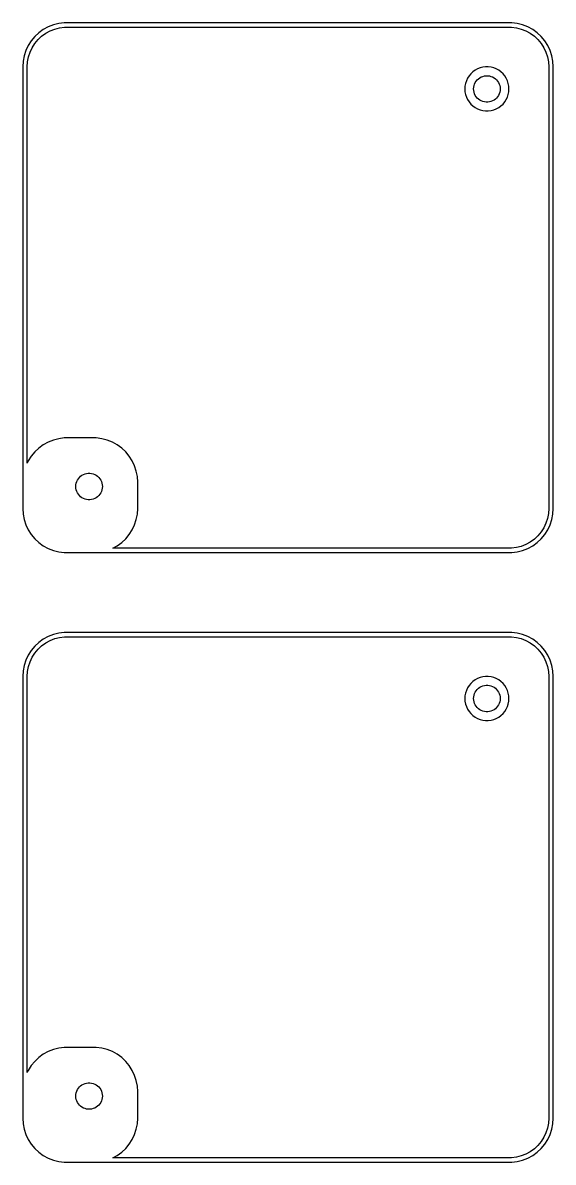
# Model space of a CAD drawing. Header units: metres. Extents: x -30 to 30, y 315 to 651.
# Drawn here: x -30 to 30, y 522 to 651 of the extents above; entities that cross this region are included whole.
import ezdxf

# ---------------------------------------------------------------- set-up
doc = ezdxf.new("R2010")
doc.units = ezdxf.units.M

msp = doc.modelspace()

# ---------------------------------------------------------------- linework, layer by layer
for p, q in [((-27.6791, 650.222), (-28.1871, 649.853)), ((-27.1289, 650.524), (-27.6791, 650.222)), ((-27.4112, 649.799), (-26.916, 650.072)), ((-26.5451, 650.755), (-27.1289, 650.524)), ((-26.916, 650.072), (-26.3906, 650.28)), ((-25.9369, 650.911), (-26.5451, 650.755)), ((-26.3906, 650.28), (-25.8432, 650.42)), ((-25.3139, 650.99), (-25.9369, 650.911)), ((-25.8432, 650.42), (-25.2825, 650.491)), ((25.3139, 650.99), (-25.3139, 650.99)), ((-25.2825, 650.491), (25.2825, 650.491)), ((25.2825, 650.491), (25.8432, 650.42)), ((25.9369, 650.911), (25.3139, 650.99)), ((25.8432, 650.42), (26.3906, 650.28)), ((26.5451, 650.755), (25.9369, 650.911)), ((26.3906, 650.28), (26.916, 650.072)), ((27.1289, 650.524), (26.5451, 650.755)), ((26.916, 650.072), (27.4112, 649.799)), ((27.6791, 650.222), (27.1289, 650.524)), ((28.1871, 649.853), (27.6791, 650.222)), ((-29.0451, 648.939), (-29.3815, 648.409)), ((-28.6448, 649.423), (-29.0451, 648.939)), ((-28.1871, 649.853), (-28.6448, 649.423)), ((-28.6406, 648.645), (-28.2803, 649.08)), ((-28.2803, 649.08), (-27.8684, 649.467)), ((-27.8684, 649.467), (-27.4112, 649.799)), ((27.4112, 649.799), (27.8684, 649.467)), ((27.8684, 649.467), (28.2803, 649.08)), ((28.6448, 649.423), (28.1871, 649.853)), ((28.2803, 649.08), (28.6406, 648.645)), ((29.0451, 648.939), (28.6448, 649.423)), ((29.3815, 648.409), (29.0451, 648.939)), ((-29.6489, 647.841), (-29.8429, 647.243)), ((-29.3815, 648.409), (-29.6489, 647.841)), ((-29.3586, 647.119), (-29.184, 647.657)), ((-29.184, 647.657), (-28.9434, 648.168)), ((-28.9434, 648.168), (-28.6406, 648.645)), ((28.6406, 648.645), (28.9434, 648.168)), ((28.9434, 648.168), (29.184, 647.657)), ((29.184, 647.657), (29.3586, 647.119)), ((29.6489, 647.841), (29.3815, 648.409)), ((29.8429, 647.243), (29.6489, 647.841)), ((-29.9606, 646.627), (-30, 646)), ((-29.8429, 647.243), (-29.9606, 646.627)), ((-29.5, 646), (-29.4645, 646.564)), ((-29.4645, 646.564), (-29.3586, 647.119)), ((29.3586, 647.119), (29.4645, 646.564)), ((29.4645, 646.564), (29.5, 646)), ((29.9606, 646.627), (29.8429, 647.243)), ((30, 646), (29.9606, 646.627)), ((-30, 646), (-30, 596)), ((-29.5, 601.157), (-29.5, 646)), ((20.4774, 644.969), (20.3092, 644.704)), ((20.6776, 645.211), (20.4774, 644.969)), ((20.9064, 645.426), (20.6776, 645.211)), ((21.1604, 645.611), (20.9064, 645.426)), ((21.4355, 645.762), (21.1604, 645.611)), ((21.7274, 645.878), (21.4355, 645.762)), ((22.0315, 645.956), (21.7274, 645.878)), ((21.8613, 644.857), (22.0365, 644.927)), ((22.343, 645.995), (22.0315, 645.956)), ((22.0365, 644.927), (22.2189, 644.973)), ((22.2189, 644.973), (22.4058, 644.997)), ((22.657, 645.995), (22.343, 645.995)), ((22.4058, 644.997), (22.5942, 644.997)), ((22.5942, 644.997), (22.7811, 644.973)), ((22.9684, 645.956), (22.657, 645.995)), ((22.7811, 644.973), (22.9635, 644.927)), ((22.9635, 644.927), (23.1387, 644.857)), ((23.2725, 645.878), (22.9684, 645.956)), ((23.5644, 645.762), (23.2725, 645.878)), ((23.8396, 645.611), (23.5644, 645.762)), ((24.0936, 645.426), (23.8396, 645.611)), ((24.3224, 645.211), (24.0936, 645.426)), ((24.5225, 644.969), (24.3224, 645.211)), ((24.6908, 644.704), (24.5225, 644.969)), ((29.5, 646), (29.5, 596)), ((30, 596), (30, 646)), ((20.0197, 643.813), (20, 643.5)), ((20.0785, 644.122), (20.0197, 643.813)), ((20.1756, 644.42), (20.0785, 644.122)), ((20.3092, 644.704), (20.1756, 644.42)), ((21, 643.5), (21.0118, 643.688)), ((21.0118, 643.688), (21.0471, 643.873)), ((21.0471, 643.873), (21.1053, 644.052)), ((21.1053, 644.052), (21.1855, 644.223)), ((21.1855, 644.223), (21.2865, 644.382)), ((21.2865, 644.382), (21.4065, 644.527)), ((21.4065, 644.527), (21.5439, 644.656)), ((21.5439, 644.656), (21.6963, 644.766)), ((21.6963, 644.766), (21.8613, 644.857)), ((23.1387, 644.857), (23.3037, 644.766)), ((23.3037, 644.766), (23.4561, 644.656)), ((23.4561, 644.656), (23.5934, 644.527)), ((23.5934, 644.527), (23.7135, 644.382)), ((23.7135, 644.382), (23.8145, 644.223)), ((23.8145, 644.223), (23.8947, 644.052)), ((23.8947, 644.052), (23.9529, 643.873)), ((23.9529, 643.873), (23.9882, 643.688)), ((23.9882, 643.688), (24, 643.5)), ((24.8244, 644.42), (24.6908, 644.704)), ((24.9214, 644.122), (24.8244, 644.42)), ((24.9803, 643.813), (24.9214, 644.122)), ((25, 643.5), (24.9803, 643.813)), ((20, 643.5), (20.0197, 643.187)), ((20.0197, 643.187), (20.0785, 642.878)), ((20.0785, 642.878), (20.1756, 642.58)), ((20.1756, 642.58), (20.3092, 642.296)), ((21.0118, 643.312), (21, 643.5)), ((21.0471, 643.127), (21.0118, 643.312)), ((21.1053, 642.948), (21.0471, 643.127)), ((21.1855, 642.777), (21.1053, 642.948)), ((21.2865, 642.618), (21.1855, 642.777)), ((21.4065, 642.473), (21.2865, 642.618)), ((21.5439, 642.344), (21.4065, 642.473)), ((21.6963, 642.234), (21.5439, 642.344)), ((23.4561, 642.344), (23.3037, 642.234)), ((23.5934, 642.473), (23.4561, 642.344)), ((23.7135, 642.618), (23.5934, 642.473)), ((23.8145, 642.777), (23.7135, 642.618)), ((23.8947, 642.948), (23.8145, 642.777)), ((23.9529, 643.127), (23.8947, 642.948)), ((23.9882, 643.312), (23.9529, 643.127)), ((24, 643.5), (23.9882, 643.312)), ((24.6908, 642.296), (24.8244, 642.58)), ((24.8244, 642.58), (24.9214, 642.878)), ((24.9214, 642.878), (24.9803, 643.187)), ((24.9803, 643.187), (25, 643.5)), ((20.3092, 642.296), (20.4774, 642.031)), ((20.4774, 642.031), (20.6776, 641.789)), ((20.6776, 641.789), (20.9064, 641.574)), ((20.9064, 641.574), (21.1604, 641.389)), ((21.1604, 641.389), (21.4355, 641.238)), ((21.4355, 641.238), (21.7274, 641.122)), ((21.8613, 642.143), (21.6963, 642.234)), ((21.7274, 641.122), (22.0315, 641.044)), ((22.0365, 642.073), (21.8613, 642.143)), ((22.0315, 641.044), (22.343, 641.005)), ((22.2189, 642.027), (22.0365, 642.073)), ((22.4058, 642.003), (22.2189, 642.027)), ((22.5942, 642.003), (22.4058, 642.003)), ((22.7811, 642.027), (22.5942, 642.003)), ((22.657, 641.005), (22.9684, 641.044)), ((22.9635, 642.073), (22.7811, 642.027)), ((23.1387, 642.143), (22.9635, 642.073)), ((22.9684, 641.044), (23.2725, 641.122)), ((23.3037, 642.234), (23.1387, 642.143)), ((23.2725, 641.122), (23.5644, 641.238)), ((23.5644, 641.238), (23.8396, 641.389)), ((23.8396, 641.389), (24.0936, 641.574)), ((24.0936, 641.574), (24.3224, 641.789)), ((24.3224, 641.789), (24.5225, 642.031)), ((24.5225, 642.031), (24.6908, 642.296)), ((22.343, 641.005), (22.657, 641.005)), ((-26.5451, 603.755), (-27.1289, 603.524)), ((-25.9369, 603.911), (-26.5451, 603.755)), ((-25.3139, 603.99), (-25.9369, 603.911)), ((-21.686, 603.99), (-25.3139, 603.99)), ((-21.0631, 603.911), (-21.686, 603.99)), ((-20.4549, 603.755), (-21.0631, 603.911)), ((-19.8711, 603.524), (-20.4549, 603.755)), ((-28.6448, 602.423), (-29.0451, 601.939)), ((-28.1871, 602.853), (-28.6448, 602.423)), ((-27.6791, 603.222), (-28.1871, 602.853)), ((-27.1289, 603.524), (-27.6791, 603.222)), ((-19.3209, 603.222), (-19.8711, 603.524)), ((-18.8129, 602.853), (-19.3209, 603.222)), ((-18.3551, 602.423), (-18.8129, 602.853)), ((-17.9549, 601.939), (-18.3551, 602.423)), ((-29.3815, 601.409), (-29.5, 601.157)), ((-29.0451, 601.939), (-29.3815, 601.409)), ((-17.6185, 601.409), (-17.9549, 601.939)), ((-17.3511, 600.841), (-17.6185, 601.409)), ((-23.4561, 599.656), (-23.3037, 599.766)), ((-23.3037, 599.766), (-23.1387, 599.857)), ((-23.1387, 599.857), (-22.9635, 599.927)), ((-22.9635, 599.927), (-22.7811, 599.973)), ((-22.7811, 599.973), (-22.5942, 599.997)), ((-22.5942, 599.997), (-22.4058, 599.997)), ((-22.4058, 599.997), (-22.2189, 599.973)), ((-22.2189, 599.973), (-22.0365, 599.927)), ((-22.0365, 599.927), (-21.8613, 599.857)), ((-21.8613, 599.857), (-21.6963, 599.766)), ((-21.6963, 599.766), (-21.5439, 599.656)), ((-17.1571, 600.243), (-17.3511, 600.841)), ((-17.0394, 599.627), (-17.1571, 600.243)), ((-24, 598.5), (-23.9882, 598.688)), ((-23.9882, 598.312), (-24, 598.5)), ((-23.9882, 598.688), (-23.9529, 598.873)), ((-23.9529, 598.873), (-23.8947, 599.052)), ((-23.8947, 599.052), (-23.8145, 599.223)), ((-23.8145, 599.223), (-23.7135, 599.382)), ((-23.7135, 599.382), (-23.5934, 599.527)), ((-23.5934, 599.527), (-23.4561, 599.656)), ((-21.5439, 599.656), (-21.4065, 599.527)), ((-21.4065, 599.527), (-21.2865, 599.382)), ((-21.2865, 599.382), (-21.1855, 599.223)), ((-21.1855, 599.223), (-21.1053, 599.052)), ((-21.1053, 599.052), (-21.0471, 598.873)), ((-21.0471, 598.873), (-21.0118, 598.688)), ((-21.0118, 598.688), (-21, 598.5)), ((-21, 598.5), (-21.0118, 598.312)), ((-17, 599), (-17.0394, 599.627)), ((-17, 596), (-17, 599)), ((-23.9529, 598.127), (-23.9882, 598.312)), ((-23.8947, 597.948), (-23.9529, 598.127)), ((-23.8145, 597.777), (-23.8947, 597.948)), ((-23.7135, 597.618), (-23.8145, 597.777)), ((-23.5934, 597.473), (-23.7135, 597.618)), ((-23.4561, 597.344), (-23.5934, 597.473)), ((-23.3037, 597.234), (-23.4561, 597.344)), ((-23.1387, 597.143), (-23.3037, 597.234)), ((-21.6963, 597.234), (-21.8613, 597.143)), ((-21.5439, 597.344), (-21.6963, 597.234)), ((-21.4065, 597.473), (-21.5439, 597.344)), ((-21.2865, 597.618), (-21.4065, 597.473)), ((-21.1855, 597.777), (-21.2865, 597.618)), ((-21.1053, 597.948), (-21.1855, 597.777)), ((-21.0471, 598.127), (-21.1053, 597.948)), ((-21.0118, 598.312), (-21.0471, 598.127)), ((-30, 596), (-29.9606, 595.373)), ((-22.9635, 597.073), (-23.1387, 597.143)), ((-22.7811, 597.027), (-22.9635, 597.073)), ((-22.5942, 597.003), (-22.7811, 597.027)), ((-22.4058, 597.003), (-22.5942, 597.003)), ((-22.2189, 597.027), (-22.4058, 597.003)), ((-22.0365, 597.073), (-22.2189, 597.027)), ((-21.8613, 597.143), (-22.0365, 597.073)), ((-17.0394, 595.373), (-17, 596)), ((29.5, 596), (29.4645, 595.436)), ((29.9606, 595.373), (30, 596)), ((-29.9606, 595.373), (-29.8429, 594.757)), ((-29.8429, 594.757), (-29.6489, 594.159)), ((-17.3511, 594.159), (-17.1571, 594.757)), ((-17.1571, 594.757), (-17.0394, 595.373)), ((29.3586, 594.881), (29.184, 594.343)), ((29.4645, 595.436), (29.3586, 594.881)), ((29.6489, 594.159), (29.8429, 594.757)), ((29.8429, 594.757), (29.9606, 595.373)), ((-29.6489, 594.159), (-29.3815, 593.591)), ((-29.3815, 593.591), (-29.0451, 593.061)), ((-17.9549, 593.061), (-17.6185, 593.591)), ((-17.6185, 593.591), (-17.3511, 594.159)), ((28.6406, 593.355), (28.2803, 592.92)), ((28.9434, 593.832), (28.6406, 593.355)), ((29.184, 594.343), (28.9434, 593.832)), ((29.0451, 593.061), (29.3815, 593.591)), ((29.3815, 593.591), (29.6489, 594.159)), ((-29.0451, 593.061), (-28.6448, 592.577)), ((-28.6448, 592.577), (-28.1871, 592.147)), ((-28.1871, 592.147), (-27.6791, 591.778)), ((-19.3209, 591.778), (-18.8129, 592.147)), ((-18.8129, 592.147), (-18.3551, 592.577)), ((-18.3551, 592.577), (-17.9549, 593.061)), ((27.4112, 592.201), (26.916, 591.928)), ((27.8684, 592.533), (27.4112, 592.201)), ((27.6791, 591.778), (28.1871, 592.147)), ((28.2803, 592.92), (27.8684, 592.533)), ((28.1871, 592.147), (28.6448, 592.577)), ((28.6448, 592.577), (29.0451, 593.061)), ((-27.6791, 591.778), (-27.1289, 591.476)), ((-27.1289, 591.476), (-26.5451, 591.245)), ((-26.5451, 591.245), (-25.9369, 591.089)), ((-25.9369, 591.089), (-25.3139, 591.01)), ((-25.3139, 591.01), (25.3139, 591.01)), ((-19.811, 591.509), (-19.3209, 591.778)), ((25.2825, 591.509), (-19.811, 591.509)), ((25.8432, 591.58), (25.2825, 591.509)), ((25.3139, 591.01), (25.9369, 591.089)), ((26.3906, 591.72), (25.8432, 591.58)), ((25.9369, 591.089), (26.5451, 591.245)), ((26.916, 591.928), (26.3906, 591.72)), ((26.5451, 591.245), (27.1289, 591.476)), ((27.1289, 591.476), (27.6791, 591.778)), ((-26.5451, 581.755), (-27.1289, 581.524)), ((-25.9369, 581.911), (-26.5451, 581.755)), ((-25.3139, 581.99), (-25.9369, 581.911)), ((25.3139, 581.99), (-25.3139, 581.99)), ((25.9369, 581.911), (25.3139, 581.99)), ((26.5451, 581.755), (25.9369, 581.911)), ((27.1289, 581.524), (26.5451, 581.755)), ((-28.6448, 580.423), (-29.0451, 579.939)), ((-28.1871, 580.853), (-28.6448, 580.423)), ((-28.2803, 580.08), (-27.8684, 580.467)), ((-27.6791, 581.222), (-28.1871, 580.853)), ((-27.8684, 580.467), (-27.4112, 580.799)), ((-27.1289, 581.524), (-27.6791, 581.222)), ((-27.4112, 580.799), (-26.916, 581.072)), ((-26.916, 581.072), (-26.3906, 581.28)), ((-26.3906, 581.28), (-25.8432, 581.42)), ((-25.8432, 581.42), (-25.2825, 581.491)), ((-25.2825, 581.491), (25.2825, 581.491)), ((25.2825, 581.491), (25.8432, 581.42)), ((25.8432, 581.42), (26.3906, 581.28)), ((26.3906, 581.28), (26.916, 581.072)), ((26.916, 581.072), (27.4112, 580.799)), ((27.6791, 581.222), (27.1289, 581.524)), ((27.4112, 580.799), (27.8684, 580.467)), ((28.1871, 580.853), (27.6791, 581.222)), ((27.8684, 580.467), (28.2803, 580.08)), ((28.6448, 580.423), (28.1871, 580.853)), ((29.0451, 579.939), (28.6448, 580.423)), ((-29.3815, 579.409), (-29.6489, 578.841)), ((-29.0451, 579.939), (-29.3815, 579.409)), ((-29.184, 578.657), (-28.9434, 579.168)), ((-28.9434, 579.168), (-28.6406, 579.645)), ((-28.6406, 579.645), (-28.2803, 580.08)), ((28.2803, 580.08), (28.6406, 579.645)), ((28.6406, 579.645), (28.9434, 579.168)), ((28.9434, 579.168), (29.184, 578.657)), ((29.3815, 579.409), (29.0451, 579.939)), ((29.6489, 578.841), (29.3815, 579.409)), ((-29.8429, 578.243), (-29.9606, 577.627)), ((-29.6489, 578.841), (-29.8429, 578.243)), ((-29.4645, 577.564), (-29.3586, 578.119)), ((-29.3586, 578.119), (-29.184, 578.657)), ((29.184, 578.657), (29.3586, 578.119)), ((29.3586, 578.119), (29.4645, 577.564)), ((29.8429, 578.243), (29.6489, 578.841)), ((29.9606, 577.627), (29.8429, 578.243)), ((-29.9606, 577.627), (-30, 577)), ((-30, 577), (-30, 527)), ((-29.5, 577), (-29.4645, 577.564)), ((-29.5, 532.157), (-29.5, 577)), ((21.1604, 576.611), (20.9064, 576.426)), ((21.4355, 576.762), (21.1604, 576.611)), ((21.7274, 576.878), (21.4355, 576.762)), ((22.0315, 576.956), (21.7274, 576.878)), ((22.343, 576.995), (22.0315, 576.956)), ((22.657, 576.995), (22.343, 576.995)), ((22.9684, 576.956), (22.657, 576.995)), ((23.2725, 576.878), (22.9684, 576.956)), ((23.5644, 576.762), (23.2725, 576.878)), ((23.8396, 576.611), (23.5644, 576.762)), ((24.0936, 576.426), (23.8396, 576.611)), ((29.4645, 577.564), (29.5, 577)), ((29.5, 577), (29.5, 527)), ((30, 577), (29.9606, 577.627)), ((30, 527), (30, 577)), ((20.1756, 575.42), (20.0785, 575.122)), ((20.3092, 575.704), (20.1756, 575.42)), ((20.4774, 575.969), (20.3092, 575.704)), ((20.6776, 576.211), (20.4774, 575.969)), ((20.9064, 576.426), (20.6776, 576.211)), ((21.1855, 575.223), (21.2865, 575.382)), ((21.2865, 575.382), (21.4065, 575.527)), ((21.4065, 575.527), (21.5439, 575.656)), ((21.5439, 575.656), (21.6963, 575.766)), ((21.6963, 575.766), (21.8613, 575.857)), ((21.8613, 575.857), (22.0365, 575.927)), ((22.0365, 575.927), (22.2189, 575.973)), ((22.2189, 575.973), (22.4058, 575.997)), ((22.4058, 575.997), (22.5942, 575.997)), ((22.5942, 575.997), (22.7811, 575.973)), ((22.7811, 575.973), (22.9635, 575.927)), ((22.9635, 575.927), (23.1387, 575.857)), ((23.1387, 575.857), (23.3037, 575.766)), ((23.3037, 575.766), (23.4561, 575.656)), ((23.4561, 575.656), (23.5934, 575.527)), ((23.5934, 575.527), (23.7135, 575.382)), ((23.7135, 575.382), (23.8145, 575.223)), ((24.3224, 576.211), (24.0936, 576.426)), ((24.5225, 575.969), (24.3224, 576.211)), ((24.6908, 575.704), (24.5225, 575.969)), ((24.8244, 575.42), (24.6908, 575.704)), ((24.9214, 575.122), (24.8244, 575.42)), ((20.0197, 574.813), (20, 574.5)), ((20, 574.5), (20.0197, 574.187)), ((20.0785, 575.122), (20.0197, 574.813)), ((20.0197, 574.187), (20.0785, 573.878)), ((21, 574.5), (21.0118, 574.688)), ((21.0118, 574.312), (21, 574.5)), ((21.0118, 574.688), (21.0471, 574.873)), ((21.0471, 574.127), (21.0118, 574.312)), ((21.0471, 574.873), (21.1053, 575.052)), ((21.1053, 573.948), (21.0471, 574.127)), ((21.1053, 575.052), (21.1855, 575.223)), ((23.8145, 575.223), (23.8947, 575.052)), ((23.8947, 575.052), (23.9529, 574.873)), ((23.9529, 574.127), (23.8947, 573.948)), ((23.9529, 574.873), (23.9882, 574.688)), ((23.9882, 574.312), (23.9529, 574.127)), ((23.9882, 574.688), (24, 574.5)), ((24, 574.5), (23.9882, 574.312)), ((24.9803, 574.813), (24.9214, 575.122)), ((24.9214, 573.878), (24.9803, 574.187)), ((25, 574.5), (24.9803, 574.813)), ((24.9803, 574.187), (25, 574.5)), ((20.0785, 573.878), (20.1756, 573.58)), ((20.1756, 573.58), (20.3092, 573.296)), ((20.3092, 573.296), (20.4774, 573.031)), ((20.4774, 573.031), (20.6776, 572.789)), ((20.6776, 572.789), (20.9064, 572.574)), ((21.1855, 573.777), (21.1053, 573.948)), ((21.2865, 573.618), (21.1855, 573.777)), ((21.4065, 573.473), (21.2865, 573.618)), ((21.5439, 573.344), (21.4065, 573.473)), ((21.6963, 573.234), (21.5439, 573.344)), ((21.8613, 573.143), (21.6963, 573.234)), ((22.0365, 573.073), (21.8613, 573.143)), ((22.2189, 573.027), (22.0365, 573.073)), ((22.4058, 573.003), (22.2189, 573.027)), ((22.5942, 573.003), (22.4058, 573.003)), ((22.7811, 573.027), (22.5942, 573.003)), ((22.9635, 573.073), (22.7811, 573.027)), ((23.1387, 573.143), (22.9635, 573.073)), ((23.3037, 573.234), (23.1387, 573.143)), ((23.4561, 573.344), (23.3037, 573.234)), ((23.5934, 573.473), (23.4561, 573.344)), ((23.7135, 573.618), (23.5934, 573.473)), ((23.8145, 573.777), (23.7135, 573.618)), ((23.8947, 573.948), (23.8145, 573.777)), ((24.0936, 572.574), (24.3224, 572.789)), ((24.3224, 572.789), (24.5225, 573.031)), ((24.5225, 573.031), (24.6908, 573.296)), ((24.6908, 573.296), (24.8244, 573.58)), ((24.8244, 573.58), (24.9214, 573.878)), ((20.9064, 572.574), (21.1604, 572.389)), ((21.1604, 572.389), (21.4355, 572.238)), ((21.4355, 572.238), (21.7274, 572.122)), ((21.7274, 572.122), (22.0315, 572.044)), ((22.0315, 572.044), (22.343, 572.005)), ((22.343, 572.005), (22.657, 572.005)), ((22.657, 572.005), (22.9684, 572.044)), ((22.9684, 572.044), (23.2725, 572.122)), ((23.2725, 572.122), (23.5644, 572.238)), ((23.5644, 572.238), (23.8396, 572.389)), ((23.8396, 572.389), (24.0936, 572.574)), ((-27.6791, 534.222), (-28.1871, 533.853)), ((-27.1289, 534.524), (-27.6791, 534.222)), ((-26.5451, 534.755), (-27.1289, 534.524)), ((-25.9369, 534.911), (-26.5451, 534.755)), ((-25.3139, 534.99), (-25.9369, 534.911)), ((-21.686, 534.99), (-25.3139, 534.99)), ((-21.0631, 534.911), (-21.686, 534.99)), ((-20.4549, 534.755), (-21.0631, 534.911)), ((-19.8711, 534.524), (-20.4549, 534.755)), ((-19.3209, 534.222), (-19.8711, 534.524)), ((-18.8129, 533.853), (-19.3209, 534.222)), ((-29.0451, 532.939), (-29.3815, 532.409)), ((-28.6448, 533.423), (-29.0451, 532.939)), ((-28.1871, 533.853), (-28.6448, 533.423)), ((-18.3551, 533.423), (-18.8129, 533.853)), ((-17.9549, 532.939), (-18.3551, 533.423)), ((-17.6185, 532.409), (-17.9549, 532.939)), ((-29.3815, 532.409), (-29.5, 532.157)), ((-17.3511, 531.841), (-17.6185, 532.409)), ((-17.1571, 531.243), (-17.3511, 531.841)), ((-23.8947, 530.052), (-23.8145, 530.223)), ((-23.8145, 530.223), (-23.7135, 530.382)), ((-23.7135, 530.382), (-23.5934, 530.527)), ((-23.5934, 530.527), (-23.4561, 530.656)), ((-23.4561, 530.656), (-23.3037, 530.766)), ((-23.3037, 530.766), (-23.1387, 530.857)), ((-23.1387, 530.857), (-22.9635, 530.927)), ((-22.9635, 530.927), (-22.7811, 530.973)), ((-22.7811, 530.973), (-22.5942, 530.997)), ((-22.5942, 530.997), (-22.4058, 530.997)), ((-22.4058, 530.997), (-22.2189, 530.973)), ((-22.2189, 530.973), (-22.0365, 530.927)), ((-22.0365, 530.927), (-21.8613, 530.857)), ((-21.8613, 530.857), (-21.6963, 530.766)), ((-21.6963, 530.766), (-21.5439, 530.656)), ((-21.5439, 530.656), (-21.4065, 530.527)), ((-21.4065, 530.527), (-21.2865, 530.382)), ((-21.2865, 530.382), (-21.1855, 530.223)), ((-21.1855, 530.223), (-21.1053, 530.052)), ((-17.0394, 530.627), (-17.1571, 531.243)), ((-17, 530), (-17.0394, 530.627)), ((-24, 529.5), (-23.9882, 529.688)), ((-23.9882, 529.312), (-24, 529.5)), ((-23.9882, 529.688), (-23.9529, 529.873)), ((-23.9529, 529.127), (-23.9882, 529.312)), ((-23.9529, 529.873), (-23.8947, 530.052)), ((-23.8947, 528.948), (-23.9529, 529.127)), ((-23.8145, 528.777), (-23.8947, 528.948)), ((-21.1053, 528.948), (-21.1855, 528.777)), ((-21.1053, 530.052), (-21.0471, 529.873)), ((-21.0471, 529.127), (-21.1053, 528.948)), ((-21.0471, 529.873), (-21.0118, 529.688)), ((-21.0118, 529.312), (-21.0471, 529.127)), ((-21.0118, 529.688), (-21, 529.5)), ((-21, 529.5), (-21.0118, 529.312)), ((-17, 527), (-17, 530)), ((-23.7135, 528.618), (-23.8145, 528.777)), ((-23.5934, 528.473), (-23.7135, 528.618)), ((-23.4561, 528.344), (-23.5934, 528.473)), ((-23.3037, 528.234), (-23.4561, 528.344)), ((-23.1387, 528.143), (-23.3037, 528.234)), ((-22.9635, 528.073), (-23.1387, 528.143)), ((-22.7811, 528.027), (-22.9635, 528.073)), ((-22.5942, 528.003), (-22.7811, 528.027)), ((-22.4058, 528.003), (-22.5942, 528.003)), ((-22.2189, 528.027), (-22.4058, 528.003)), ((-22.0365, 528.073), (-22.2189, 528.027)), ((-21.8613, 528.143), (-22.0365, 528.073)), ((-21.6963, 528.234), (-21.8613, 528.143)), ((-21.5439, 528.344), (-21.6963, 528.234)), ((-21.4065, 528.473), (-21.5439, 528.344)), ((-21.2865, 528.618), (-21.4065, 528.473)), ((-21.1855, 528.777), (-21.2865, 528.618)), ((-30, 527), (-29.9606, 526.373)), ((-29.9606, 526.373), (-29.8429, 525.757)), ((-17.1571, 525.757), (-17.0394, 526.373)), ((-17.0394, 526.373), (-17, 527)), ((29.4645, 526.436), (29.3586, 525.881)), ((29.5, 527), (29.4645, 526.436)), ((29.8429, 525.757), (29.9606, 526.373)), ((29.9606, 526.373), (30, 527)), ((-29.8429, 525.757), (-29.6489, 525.159)), ((-29.6489, 525.159), (-29.3815, 524.591)), ((-17.6185, 524.591), (-17.3511, 525.159)), ((-17.3511, 525.159), (-17.1571, 525.757)), ((29.184, 525.343), (28.9434, 524.832)), ((29.3586, 525.881), (29.184, 525.343)), ((29.3815, 524.591), (29.6489, 525.159)), ((29.6489, 525.159), (29.8429, 525.757)), ((-29.3815, 524.591), (-29.0451, 524.061)), ((-29.0451, 524.061), (-28.6448, 523.577)), ((-18.3551, 523.577), (-17.9549, 524.061)), ((-17.9549, 524.061), (-17.6185, 524.591)), ((28.2803, 523.92), (27.8684, 523.533)), ((28.6406, 524.355), (28.2803, 523.92)), ((28.9434, 524.832), (28.6406, 524.355)), ((28.6448, 523.577), (29.0451, 524.061)), ((29.0451, 524.061), (29.3815, 524.591)), ((-28.6448, 523.577), (-28.1871, 523.147)), ((-28.1871, 523.147), (-27.6791, 522.778)), ((-27.6791, 522.778), (-27.1289, 522.476)), ((-27.1289, 522.476), (-26.5451, 522.245)), ((-19.811, 522.509), (-19.3209, 522.778)), ((25.2825, 522.509), (-19.811, 522.509)), ((-19.3209, 522.778), (-18.8129, 523.147)), ((-18.8129, 523.147), (-18.3551, 523.577)), ((25.8432, 522.58), (25.2825, 522.509)), ((26.3906, 522.72), (25.8432, 522.58)), ((26.916, 522.928), (26.3906, 522.72)), ((26.5451, 522.245), (27.1289, 522.476)), ((27.4112, 523.201), (26.916, 522.928)), ((27.1289, 522.476), (27.6791, 522.778)), ((27.8684, 523.533), (27.4112, 523.201)), ((27.6791, 522.778), (28.1871, 523.147)), ((28.1871, 523.147), (28.6448, 523.577)), ((-26.5451, 522.245), (-25.9369, 522.089)), ((-25.9369, 522.089), (-25.3139, 522.01)), ((-25.3139, 522.01), (25.3139, 522.01)), ((25.3139, 522.01), (25.9369, 522.089)), ((25.9369, 522.089), (26.5451, 522.245))]:
    msp.add_line(p, q)

doc.saveas('drawing.dxf')
